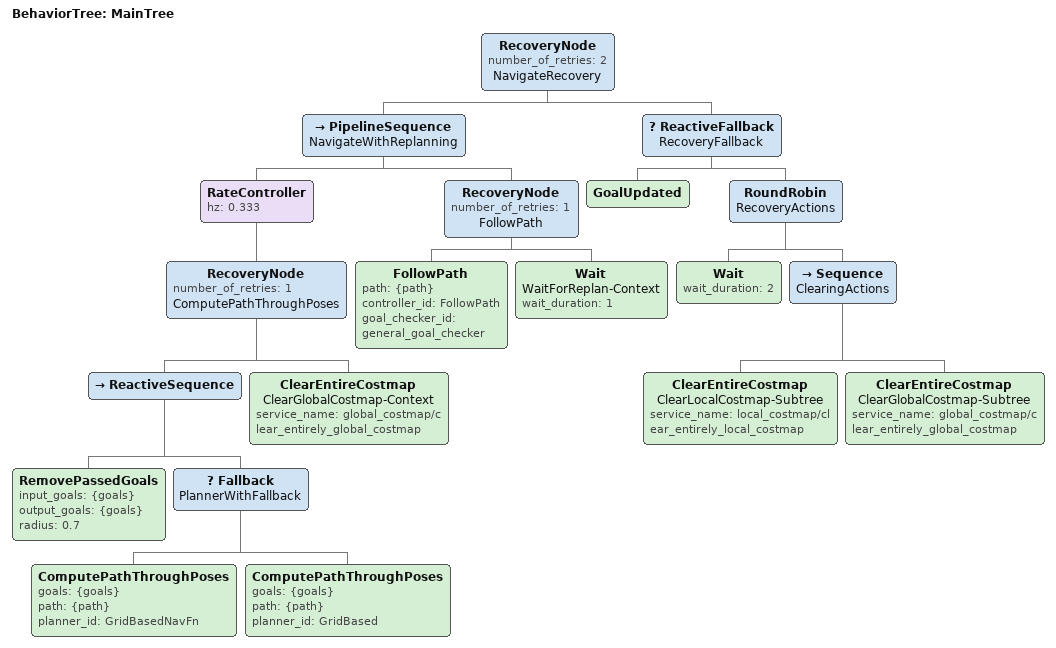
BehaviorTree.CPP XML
<!-- mower_navigation (2026-10-09): ComputePathThroughPoses falls back from GridBased
     (SmacPlannerHybrid) to GridBasedNavFn, as in navigate_to_pose_w_replanning_and_recovery.xml. -->
<root BTCPP_format="4" main_tree_to_execute="MainTree">
  <BehaviorTree ID="MainTree">
    <RecoveryNode number_of_retries="2" name="NavigateRecovery">
      <PipelineSequence name="NavigateWithReplanning">
        <RateController hz="0.333">
          <RecoveryNode number_of_retries="1" name="ComputePathThroughPoses">
            <ReactiveSequence>
              <RemovePassedGoals input_goals="{goals}" output_goals="{goals}" radius="0.7"/>
              <Fallback name="PlannerWithFallback">
                <!-- 2026-10-09: NavFn first (see navigate_to_pose_w_replanning_and_recovery.xml) -->
                <ComputePathThroughPoses goals="{goals}" path="{path}" planner_id="GridBasedNavFn"/>
                <ComputePathThroughPoses goals="{goals}" path="{path}" planner_id="GridBased"/>
              </Fallback>
            </ReactiveSequence>
            <ClearEntireCostmap name="ClearGlobalCostmap-Context" service_name="global_costmap/clear_entirely_global_costmap"/>
          </RecoveryNode>
        </RateController>
        <RecoveryNode number_of_retries="1" name="FollowPath">
          <FollowPath path="{path}" controller_id="FollowPath" goal_checker_id="general_goal_checker"/>
          <Wait name="WaitForReplan-Context" wait_duration="1"/>
        </RecoveryNode>
      </PipelineSequence>
      <ReactiveFallback name="RecoveryFallback">
        <GoalUpdated/>
        <RoundRobin name="RecoveryActions">
          <Wait wait_duration="2"/>
          <Sequence name="ClearingActions">
            <ClearEntireCostmap name="ClearLocalCostmap-Subtree" service_name="local_costmap/clear_entirely_local_costmap"/>
            <ClearEntireCostmap name="ClearGlobalCostmap-Subtree" service_name="global_costmap/clear_entirely_global_costmap"/>
          </Sequence>
        </RoundRobin>
      </ReactiveFallback>
    </RecoveryNode>
  </BehaviorTree>
</root>
